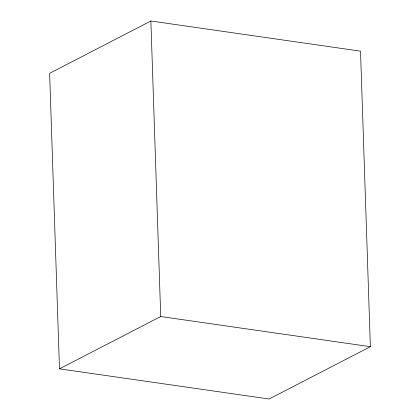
<?xml version="1.0" encoding="UTF-8"?>
<svg xmlns="http://www.w3.org/2000/svg" width="420" height="420" viewBox="0 0 420 420"><rect width="100%" height="100%" fill="white"/><g stroke="black" fill="none" stroke-linecap="round" stroke-linejoin="round"><path stroke-width="0.63" d="M150.875 21L49.628 73.311L59.477 368.839L269.125 399L370.372 346.689L360.523 51.161L150.875 21L160.724 316.528L59.477 368.839M160.724 316.528L370.372 346.689"/></g></svg>
